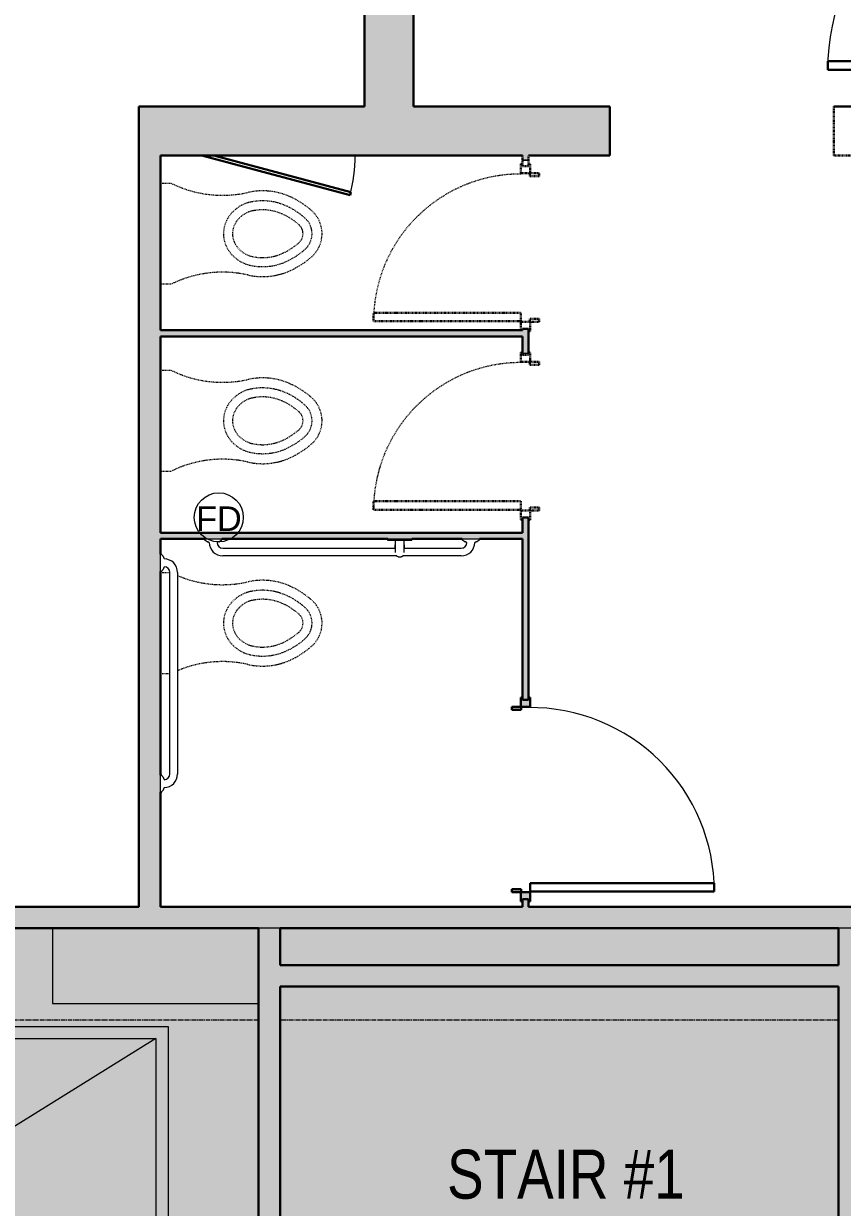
# Model space of a CAD drawing. Header units: inches. Extents: x -3744 to 107, y 238 to 2359.
# Drawn here: x -889 to -755.6, y 1384.4 to 1577.4 of the extents above; entities that cross this region are included whole.
import ezdxf

# ---------------------------------------------------------------- set-up
doc = ezdxf.new("R2010")
doc.units = ezdxf.units.IN
doc.header["$MEASUREMENT"] = 0
doc.linetypes.add('Demolished', pattern=[0.1875, 0.125, -0.0625])
doc.linetypes.add('IMPORT-CENTER2 _2_', pattern=[1.125, 0.75, -0.125, 0.125, -0.125])
for name, color, linetype, lineweight in [('A-Anno-Bldg', 7, 'Continuous', 9), ('A-ANNO-NOTE', 131, 'Continuous', 18), ('A-Bldg-Patt', 7, 'Continuous', 9), ('A-DETL-GENF', 92, 'Continuous', 9), ('A-DETL-THIN', 151, 'Continuous', 9), ('A-DOOR', 31, 'Continuous', 18), ('A-Flor-Evtr', 7, 'Continuous', 9), ('A-Grid', 7, 'IMPORT-CENTER2 _2_', 9), ('A-WALL', 113, 'Continuous', 18), ('A-Wall-Bldg', 7, 'Continuous', 9), ('A-WALL-PATT', 111, 'Continuous', 18), ('core model_dwg', 8, 'Continuous', 9), ('I-FURN', 30, 'Continuous', 18), ('I-WALL', 2, 'Demolished', 9), ('P-SANR-FIXT', 6, 'Continuous', 18)]:
    doc.layers.add(name, color=color, linetype=linetype, lineweight=lineweight)
doc.styles.add('Arial', font='arial.ttf', dxfattribs={"height": 4})
doc.styles.add('Arial_1', font='arial.ttf', dxfattribs={"width": 0.8, "height": 8})

# ---------------------------------------------------------------- blocks, each defined once
blk = doc.blocks.new('Door - Single - Solid Door-7089300-Level 06 DEMOLITION PLAN')
at = {"layer": 'A-DOOR'}
h = blk.add_hatch(color=10, dxfattribs=at)
h.paths.add_polyline_path([(-15.63, 3.96), (-15.63, 3.21), (-15.26, 3.21), (-15.26, -3.04), (-15.63, -3.04), (-15.63, -3.79), (-14.13, -3.79), (-14.13, 0.96), (-13.63, 0.96), (-13.63, 2.46), (-14.13, 2.46), (-14.13, 3.96), (-15.26, 3.96)], flags=0)
h.paths.add_polyline_path([(21.62, 2.13), (21.62, 0.96), (22.12, 0.96), (22.12, -3.79), (23.62, -3.79), (23.62, -3.04), (23.24, -3.04), (23.24, 3.21), (23.62, 3.21), (23.62, 3.96), (22.12, 3.96), (22.12, 2.46), (21.62, 2.46)], flags=0)
at = {"layer": 'A-DOOR', "color": 8, "lineweight": 30}
for p, q in [((-14.01, 39.96), (-12.63, 39.96)), ((-14.01, 3.96), (-14.01, 39.96)), ((-12.63, 39.96), (-12.63, 3.96)), ((-15.63, 3.96), (-15.63, 3.21)), ((-14.13, 3.96), (-15.63, 3.96)), ((-14.13, 2.46), (-14.13, 3.96)), ((-12.63, 3.96), (-14.01, 3.96)), ((23.62, 3.96), (22.12, 3.96)), ((22.12, 3.96), (22.12, 2.46)), ((23.62, 3.21), (23.62, 3.96)), ((-13.63, 2.46), (-14.13, 2.46)), ((-13.63, 0.96), (-13.63, 2.46)), ((22.12, 2.46), (21.62, 2.46)), ((21.62, 2.46), (21.62, 0.96)), ((-14.13, -3.79), (-14.13, 0.96)), ((-14.13, 0.96), (-13.63, 0.96)), ((21.62, 0.96), (22.12, 0.96)), ((22.12, 0.96), (22.12, -3.79)), ((-15.63, -3.04), (-15.63, -3.79)), ((-15.63, -3.79), (-14.13, -3.79)), ((22.12, -3.79), (23.62, -3.79)), ((23.62, -3.79), (23.62, -3.04))]:
    blk.add_line(p, q, dxfattribs=at)
at = {"layer": 'A-DOOR', "lineweight": 9}
blk.add_arc((-14.01, 3.96), 36, 359.5, 90, dxfattribs=at)
blk = doc.blocks.new('Door - Single - Solid Door 4-6995120-Level 06 DEMOLITION PLAN')
at = {"layer": 'A-DOOR'}
h = blk.add_hatch(color=10, dxfattribs=at)
h.paths.add_polyline_path([(-12.63, -0.86), (-11.13, -0.86), (-11.13, 0.64), (-10.63, 0.64), (-10.63, 2.14), (-11.13, 2.14), (-11.13, 0.68), (-12.63, 0.68), (-12.63, 0.41), (-12.26, 0.41), (-12.26, -0.59), (-12.63, -0.59)], flags=0)
h.paths.add_polyline_path([(18.62, 0.64), (19.12, 0.64), (19.12, -0.86), (20.62, -0.86), (20.62, -0.59), (20.24, -0.59), (20.24, 0.41), (20.62, 0.41), (20.62, 0.68), (19.12, 0.68), (19.12, 2.14), (18.62, 2.14)], flags=0)
at = {"layer": 'A-DOOR', "color": 8, "lineweight": 30}
for p, q in [((-11.13, 2.14), (-10.63, 2.14)), ((-11.13, 0.68), (-11.13, 2.14)), ((-10.63, 2.14), (-10.63, 0.64)), ((18.62, 2.14), (19.12, 2.14)), ((18.62, 0.64), (18.62, 2.14)), ((19.12, 2.14), (19.12, 0.68)), ((-12.63, 0.68), (-11.13, 0.68)), ((-12.63, 0.41), (-12.63, 0.68)), ((-11.13, 0.64), (-11.13, -0.86)), ((-10.63, 0.64), (-11.13, 0.64)), ((19.12, 0.64), (18.62, 0.64)), ((19.12, 0.68), (20.62, 0.68)), ((19.12, -0.86), (19.12, 0.64)), ((20.62, 0.68), (20.62, 0.41)), ((-12.63, -0.86), (-12.63, -0.59)), ((-11.13, -0.86), (-12.63, -0.86)), ((-9.63, -0.86), (-11.01, -0.86)), ((-11.01, -0.86), (-11.01, -30.86)), ((-9.63, -30.86), (-9.63, -0.86)), ((20.62, -0.86), (19.12, -0.86)), ((20.62, -0.59), (20.62, -0.86)), ((-11.01, -30.86), (-9.63, -30.86))]:
    blk.add_line(p, q, dxfattribs=at)
at = {"layer": 'A-DOOR', "lineweight": 9}
blk.add_arc((-11.01, -0.86), 30, 270, 0.5, dxfattribs=at)
blk = doc.blocks.new('Door - Single - Solid Door 2-6995626-Level 06 DEMOLITION PLAN')
at = {"layer": 'A-DOOR', "color": 250, "linetype": 'Demolished', "lineweight": 30}
for p, q in [((-8.01, 24.86), (-6.63, 24.86)), ((-8.01, 0.86), (-8.01, 24.86)), ((-6.63, 24.86), (-6.63, 0.86)), ((-9.63, 0.86), (-9.63, 0.59)), ((-8.13, 0.86), (-9.63, 0.86)), ((-8.13, -0.64), (-8.13, 0.86)), ((-6.63, 0.86), (-8.01, 0.86)), ((17.62, 0.86), (16.12, 0.86)), ((16.12, 0.86), (16.12, -0.64)), ((17.24, -0.41), (17.24, 0.59)), ((17.24, 0.59), (17.49, 0.59)), ((17.62, 0.59), (17.62, 0.86)), ((-9.63, -0.41), (-9.63, -0.68)), ((-9.63, -0.68), (-8.13, -0.68)), ((-7.63, -0.64), (-8.13, -0.64)), ((-8.13, -0.68), (-8.13, -2.14)), ((-7.63, -2.14), (-7.63, -0.64)), ((16.12, -0.64), (15.62, -0.64)), ((15.62, -0.64), (15.62, -2.14)), ((16.12, -2.14), (16.12, -0.68)), ((16.12, -0.68), (17.62, -0.68)), ((17.49, -0.41), (17.24, -0.41)), ((17.62, -0.68), (17.62, -0.41)), ((-8.13, -2.14), (-7.63, -2.14)), ((15.62, -2.14), (16.12, -2.14))]:
    blk.add_line(p, q, dxfattribs=at)
at = {"layer": 'A-DOOR', "color": 7, "linetype": 'Demolished', "lineweight": 9}
blk.add_arc((-8.01, 0.86), 24, 359.5, 90, dxfattribs=at)
blk = doc.blocks.new('P-Grab_Bar_18in_Vertical - 18 INCH-3762424-Level 06 DEMOLITION PLAN')
at = {"layer": 'P-SANR-FIXT', "lineweight": 9}
for p, q in [((-2, 0.25), (-2, 0)), ((-2, 0.25), (-2, 0)), ((-1.95, 0.25), (0, 0.25)), ((-1.95, 0.25), (-1.95, 0.25)), ((-0.75, 1), (-0.75, 0.25)), ((-0.75, 1), (-0.75, 0.25)), ((0, 0.25), (1.95, 0.25)), ((0.75, 0.25), (0.75, 1)), ((0.75, 0.25), (0.75, 1)), ((1.95, 0.25), (1.95, 0.25)), ((2, 0), (2, 0.25)), ((2, 0), (2, 0.25)), ((0, 0), (-1.95, 0)), ((1.95, 0), (0, 0))]:
    blk.add_line(p, q, dxfattribs=at)
at = {"layer": 'P-SANR-FIXT', "lineweight": 9, "flags": 128}
for points in [[(-0.75, 2.25), (-0.75, 2.25), (-0.75, 2.25), (-0.75, 2.24), (-0.75, 2.23), (-0.75, 2.23), (-0.75, 2.21), (-0.75, 2.2), (-0.75, 2.19), (-0.75, 2.17), (-0.75, 2.15), (-0.75, 2.13), (-0.75, 2.11), (-0.75, 2.08), (-0.75, 2.06), (-0.75, 2.03), (-0.75, 2), (-0.75, 1.97), (-0.75, 1.94), (-0.75, 1.91), (-0.75, 1.87), (-0.75, 1.83), (-0.75, 1.8), (-0.75, 1.76), (-0.75, 1.72), (-0.75, 1.68), (-0.75, 1.63), (-0.75, 1.59), (-0.75, 1.54), (-0.75, 1.5), (-0.75, 1.45), (-0.75, 1.41), (-0.75, 1.36), (-0.75, 1.31), (-0.75, 1.26), (-0.75, 1.21), (-0.75, 1.16), (-0.75, 1.11), (-0.75, 1.06), (-0.75, 1.01), (-0.75, 1)], [(-0.52, 2.79), (-0.5, 2.81), (-0.48, 2.83), (-0.45, 2.85), (-0.43, 2.86), (-0.41, 2.88), (-0.38, 2.9), (-0.35, 2.91), (-0.33, 2.93), (-0.3, 2.94), (-0.27, 2.95), (-0.24, 2.96), (-0.22, 2.97), (-0.19, 2.98), (-0.16, 2.98), (-0.13, 2.99), (-0.1, 2.99), (-0.07, 3), (-0.04, 3), (-0.01, 3)], [(0, 3), (0.03, 3), (0.06, 3), (0.09, 2.99), (0.12, 2.99), (0.15, 2.99), (0.18, 2.98), (0.21, 2.97), (0.24, 2.96), (0.26, 2.95), (0.29, 2.94)], [(0.37, 2.9), (0.4, 2.89), (0.42, 2.87), (0.45, 2.85), (0.47, 2.83), (0.49, 2.81), (0.52, 2.79)], [(0.75, 1), (0.75, 1.05), (0.75, 1.1), (0.75, 1.15), (0.75, 1.2), (0.75, 1.25), (0.75, 1.3), (0.75, 1.35), (0.75, 1.39), (0.75, 1.44), (0.75, 1.49), (0.75, 1.53), (0.75, 1.58), (0.75, 1.62), (0.75, 1.66), (0.75, 1.71), (0.75, 1.75), (0.75, 1.79), (0.75, 1.82), (0.75, 1.86), (0.75, 1.9), (0.75, 1.93), (0.75, 1.96), (0.75, 1.99), (0.75, 2.02), (0.75, 2.05), (0.75, 2.08), (0.75, 2.1), (0.75, 2.13), (0.75, 2.15), (0.75, 2.17), (0.75, 2.18), (0.75, 2.2), (0.75, 2.21), (0.75, 2.22), (0.75, 2.23), (0.75, 2.24), (0.75, 2.24), (0.75, 2.25), (0.75, 2.25), (0.75, 2.25)], [(-0.75, 1), (-0.75, 1.05), (-0.75, 1.1), (-0.75, 1.15), (-0.75, 1.2), (-0.75, 1.25), (-0.75, 1.3), (-0.75, 1.35), (-0.75, 1.39), (-0.75, 1.44), (-0.75, 1.49), (-0.75, 1.52)], [(0.75, 1.5), (0.75, 1.45), (0.75, 1.41), (0.75, 1.36), (0.75, 1.31), (0.75, 1.26), (0.75, 1.21), (0.75, 1.16), (0.75, 1.11), (0.75, 1.06), (0.75, 1.01), (0.75, 1)]]:
    blk.add_lwpolyline(points, dxfattribs=at)
blk = doc.blocks.new('P-Grab_Bar-42in - 42 INCH-3757786-Level 06 DEMOLITION PLAN')
at = {"layer": 'I-FURN', "lineweight": 9}
for p, q in [((-859.53, 1493.4), (-856.73, 1493.4)), ((-859.53, 1493.26), (-859.53, 1493.4)), ((-858.76, 1492.79), (-858.83, 1492.79)), ((-857.42, 1492.79), (-857.49, 1492.79)), ((-856.73, 1493.4), (-856.73, 1493.26)), ((-817.53, 1493.26), (-817.53, 1493.4)), ((-817.53, 1493.4), (-814.73, 1493.4)), ((-816.76, 1492.79), (-816.83, 1492.79)), ((-815.42, 1492.79), (-815.49, 1492.79)), ((-814.73, 1493.4), (-814.73, 1493.26)), ((-828.21, 1490.61), (-856.56, 1490.61)), ((-856.55, 1491.88), (-828.46, 1491.88)), ((-817.7, 1490.61), (-827.22, 1490.61)), ((-826.97, 1491.88), (-817.7, 1491.88))]:
    blk.add_line(p, q, dxfattribs=at)
for centre, radius, start, end in [((-859.43, 1493.26), 0.0934, 180, 272.0008), ((-859.44, 1493.07), 0.0984, 12.9565, 87.0456), ((-859.26, 1493.14), 0.0975, 209.154, 270.8489), ((-859.27, 1492.94), 0.0998, 16.0161, 79.9895), ((-859.09, 1493.02), 0.0983, 212.1818, 277.8257), ((-859.08, 1492.66), 0.259, 32.2704, 89.7352), ((-858.83, 1492.82), 0.0327, 212.2704, 273.2464), ((-856.55, 1492.82), 2.21, 180.8636, 269.8856), ((-856.55, 1492.83), 0.946, 182.3393, 269.6607), ((-857.42, 1492.82), 0.0327, 266.7675, 327.7339), ((-857.18, 1492.66), 0.259, 90.2661, 147.7339), ((-857.16, 1493.02), 0.0983, 262.1794, 327.8206), ((-856.98, 1492.94), 0.0998, 100.0117, 163.9883), ((-857, 1493.14), 0.0975, 269.1532, 330.8468), ((-856.82, 1493.07), 0.0984, 92.955, 167.045), ((-856.82, 1493.26), 0.0934, 268, 0), ((-817.71, 1492.83), 0.946, 270.5765, 357.6589), ((-817.7, 1492.82), 2.21, 270, 359.1445), ((-817.43, 1493.26), 0.0934, 180, 271.9989), ((-817.44, 1493.07), 0.0984, 12.9529, 87.0442), ((-817.26, 1493.14), 0.0975, 209.1521, 270.844), ((-817.27, 1492.94), 0.0998, 16.0057, 79.9867), ((-817.09, 1493.02), 0.0983, 212.176, 277.8138), ((-817.08, 1492.66), 0.259, 32.2602, 89.7322), ((-816.83, 1492.82), 0.0327, 212.2602, 273.2136), ((-815.42, 1492.82), 0.0327, 266.7864, 327.7398), ((-815.18, 1492.66), 0.259, 90.2678, 147.7398), ((-815.16, 1493.02), 0.0983, 262.1862, 327.824), ((-814.98, 1492.94), 0.0998, 100.0133, 163.9943), ((-815, 1493.14), 0.0975, 269.156, 330.8479), ((-814.82, 1493.07), 0.0984, 92.9558, 167.0471), ((-814.82, 1493.26), 0.0934, 268.0011, 0)]:
    blk.add_arc(centre, radius, start, end, dxfattribs=at)
blk = doc.blocks.new('P-Grab_Bar-36in - 36 INCH-3759717-Level 06 DEMOLITION PLAN')
at = {"layer": 'I-FURN', "lineweight": 9}
for p, q in [((-866.72, 1488.08), (-866.72, 1490.88)), ((-866.72, 1490.88), (-866.58, 1490.88)), ((-866.11, 1490.19), (-866.11, 1490.12)), ((-866.58, 1488.08), (-866.72, 1488.08)), ((-866.11, 1488.85), (-866.11, 1488.78)), ((-865.2, 1455.06), (-865.2, 1487.91)), ((-863.93, 1487.91), (-863.93, 1455.05)), ((-866.72, 1452.08), (-866.72, 1454.88)), ((-866.72, 1454.88), (-866.58, 1454.88)), ((-866.11, 1454.19), (-866.11, 1454.12)), ((-866.58, 1452.08), (-866.72, 1452.08)), ((-866.11, 1452.85), (-866.11, 1452.78))]:
    blk.add_line(p, q, dxfattribs=at)
for centre, radius, start, end in [((-866.58, 1490.79), 0.0934, 358.0011, 90), ((-866.38, 1490.79), 0.0984, 182.9558, 257.0471), ((-866.45, 1490.61), 0.0975, 359.156, 60.8479), ((-866.26, 1490.63), 0.0998, 190.0133, 253.9943), ((-866.34, 1490.45), 0.0983, 352.1862, 57.824), ((-865.98, 1490.44), 0.259, 180.2678, 237.7398), ((-866.14, 1490.19), 0.0327, 356.7864, 57.7398), ((-866.14, 1487.91), 2.21, 0, 89.1445), ((-866.58, 1488.18), 0.0934, 270, 1.9989), ((-866.38, 1488.18), 0.0984, 102.9529, 177.0442), ((-866.45, 1488.36), 0.0975, 299.1521, 0.844), ((-866.26, 1488.34), 0.0998, 106.0057, 169.9867), ((-866.34, 1488.52), 0.0983, 302.176, 7.8138), ((-865.98, 1488.53), 0.259, 122.2602, 179.7322), ((-866.14, 1488.78), 0.0327, 302.2602, 3.2136), ((-866.14, 1487.9), 0.946, 0.5765, 87.6589), ((-866.58, 1454.79), 0.0934, 358, 90), ((-866.38, 1454.79), 0.0984, 182.955, 257.045), ((-866.45, 1454.61), 0.0975, 359.1532, 60.8468), ((-866.26, 1454.63), 0.0998, 190.0117, 253.9883), ((-866.34, 1454.45), 0.0983, 352.1794, 57.8206), ((-865.98, 1454.44), 0.259, 180.2661, 237.7339), ((-866.14, 1454.19), 0.0327, 356.7675, 57.7339), ((-866.14, 1455.07), 0.946, 272.3393, 359.6607), ((-866.14, 1455.06), 2.21, 270.8636, 359.8856), ((-866.58, 1452.18), 0.0934, 270, 2.0008), ((-866.38, 1452.18), 0.0984, 102.9565, 177.0456), ((-866.45, 1452.36), 0.0975, 299.154, 0.8489), ((-866.26, 1452.34), 0.0998, 106.0161, 169.9895), ((-866.34, 1452.52), 0.0983, 302.1818, 7.8257), ((-865.98, 1452.53), 0.259, 122.2704, 179.7352), ((-866.14, 1452.78), 0.0327, 302.2704, 3.2464)]:
    blk.add_arc(centre, radius, start, end, dxfattribs=at)
blk = doc.blocks.new('Door - Single - Solid Door 2-V14-Level 06 DEMOLITION PLAN')
at = {"layer": 'A-DOOR', "color": 250, "linetype": 'Demolished', "lineweight": 30}
for p, q in [((-8.01, 24.86), (-6.63, 24.86)), ((-8.01, 0.86), (-8.01, 24.86)), ((-6.63, 24.86), (-6.63, 0.86)), ((-8.13, 0.86), (-9.51, 0.86)), ((-8.13, -0.64), (-8.13, 0.86)), ((-6.63, 0.86), (-8.01, 0.86)), ((17.62, 0.86), (16.12, 0.86)), ((16.12, 0.86), (16.12, -0.64)), ((17.62, 0.59), (17.62, 0.86)), ((-9.63, -0.41), (-9.63, -0.68)), ((-9.63, -0.68), (-8.13, -0.68)), ((-7.63, -0.64), (-8.13, -0.64)), ((-8.13, -0.68), (-8.13, -2.14)), ((-7.63, -2.14), (-7.63, -0.64)), ((16.12, -0.64), (15.62, -0.64)), ((15.62, -0.64), (15.62, -2.14)), ((16.12, -2.14), (16.12, -0.68)), ((16.12, -0.68), (17.62, -0.68)), ((17.62, -0.68), (17.62, -0.41)), ((-8.13, -2.14), (-7.63, -2.14)), ((15.62, -2.14), (16.12, -2.14))]:
    blk.add_line(p, q, dxfattribs=at)
at = {"layer": 'A-DOOR', "color": 7, "linetype": 'Demolished', "lineweight": 9}
blk.add_arc((-8.01, 0.86), 24, 359.5, 90, dxfattribs=at)
blk = doc.blocks.new('P-Toilet-Wall-3D - Wall Mount-V16-Level 06 DEMOLITION PLAN')
at = {"layer": 'P-SANR-FIXT', "color": 7, "linetype": 'Demolished', "lineweight": 9}
for p, q in [((-866.65, 1480.9), (-866.65, 1487.9)), ((-866.65, 1487.9), (-865.2, 1487.9)), ((-866.72, 1480.9), (-866.65, 1480.9)), ((-866.65, 1478.4), (-866.72, 1478.4)), ((-866.65, 1471.4), (-866.65, 1478.4)), ((-865.2, 1471.4), (-866.65, 1471.4))]:
    blk.add_line(p, q, dxfattribs=at)
for centre, radius, start, end in [((-856.61, 1504.75), 18.83, 247.0894, 282.704), ((-850.07, 1475.71), 10.93, 65.296, 102.704), ((-850.86, 1479.22), 5.71, 102.704, 149.296), ((-850.07, 1475.71), 9.3, 65.296, 102.704), ((-851.39, 1472.84), 14.09, 48.704, 65.296), ((-850.86, 1479.22), 4.24, 102.704, 149.296), ((-850.07, 1475.71), 7.83, 65.296, 102.704), ((-851.39, 1472.84), 11, 48.704, 65.296), ((-851.39, 1472.84), 12.47, 48.704, 65.296), ((-845.41, 1479.65), 5.03, 311.296, 48.704), ((-851.58, 1479.65), 4.87, 149.296, 210.704), ((-851.58, 1479.65), 3.4, 149.296, 210.704), ((-845.41, 1479.65), 1.93, 311.296, 48.704), ((-845.41, 1479.65), 3.4, 311.296, 48.704), ((-850.86, 1480.08), 5.71, 210.704, 257.296), ((-850.86, 1480.08), 4.24, 210.704, 257.296), ((-850.07, 1483.58), 7.83, 257.296, 294.704), ((-851.39, 1486.46), 11, 294.704, 311.296), ((-851.39, 1486.46), 12.47, 294.704, 311.296), ((-850.07, 1483.58), 9.3, 257.296, 294.704), ((-851.39, 1486.46), 14.09, 294.704, 311.296), ((-856.61, 1454.55), 18.83, 77.296, 112.9106), ((-850.07, 1483.58), 10.93, 257.296, 294.704)]:
    blk.add_arc(centre, radius, start, end, dxfattribs=at)
blk = doc.blocks.new('P-Toilet-Wall-3D - Wall Mount-V17-Level 06 DEMOLITION PLAN')
at = {"layer": 'P-SANR-FIXT', "color": 7, "linetype": 'Demolished', "lineweight": 9}
for p, q in [((-866.65, 1513.9), (-866.65, 1520.9)), ((-866.65, 1520.9), (-865.03, 1520.9)), ((-866.72, 1513.9), (-866.65, 1513.9)), ((-866.65, 1511.4), (-866.72, 1511.4)), ((-866.65, 1504.4), (-866.65, 1511.4)), ((-865.03, 1504.4), (-866.65, 1504.4))]:
    blk.add_line(p, q, dxfattribs=at)
for centre, radius, start, end in [((-856.61, 1537.75), 18.83, 243.4615, 282.704), ((-850.07, 1508.71), 10.93, 65.296, 102.704), ((-850.86, 1512.22), 5.71, 102.704, 149.296), ((-850.07, 1508.71), 9.3, 65.296, 102.704), ((-851.39, 1505.84), 12.47, 48.704, 65.296), ((-851.39, 1505.84), 14.09, 48.704, 65.296), ((-851.58, 1512.65), 4.87, 149.296, 210.704), ((-850.86, 1512.22), 4.24, 102.704, 149.296), ((-850.07, 1508.71), 7.83, 65.296, 102.704), ((-851.39, 1505.84), 11, 48.704, 65.296), ((-845.41, 1512.65), 3.4, 311.296, 48.704), ((-845.41, 1512.65), 5.03, 311.296, 48.704), ((-851.58, 1512.65), 3.4, 149.296, 210.704), ((-845.41, 1512.65), 1.93, 311.296, 48.704), ((-851.39, 1519.46), 11, 294.704, 311.296), ((-850.86, 1513.08), 5.71, 210.704, 257.296), ((-850.86, 1513.08), 4.24, 210.704, 257.296), ((-850.07, 1516.58), 7.83, 257.296, 294.704), ((-851.39, 1519.46), 12.47, 294.704, 311.296), ((-850.07, 1516.58), 9.3, 257.296, 294.704), ((-851.39, 1519.46), 14.09, 294.704, 311.296), ((-856.61, 1487.55), 18.83, 77.296, 116.5385), ((-850.07, 1516.58), 10.93, 257.296, 294.704)]:
    blk.add_arc(centre, radius, start, end, dxfattribs=at)
blk = doc.blocks.new('Door-Single-Panel - ACCESS PANEL-V19-Level 06 DEMOLITION PLAN')
at = {"layer": 'A-DOOR', "color": 8, "lineweight": 30}
for p, q in [((-11.65, 10.47), (-11.78, 9.99)), ((-11.78, 9.99), (10.57, 4)), ((12.5, 4), (-11.65, 10.47))]:
    blk.add_line(p, q, dxfattribs=at)
at = {"layer": 'A-DOOR', "lineweight": 9}
blk.add_arc((12.5, 4), 25, 165, 180, dxfattribs=at)
blk = doc.blocks.new('core model_dwg_1300 Eye - 5th Floor-6996771-Level 06 DEMOLITION PLAN')
at = {"layer": 'A-Bldg-Patt'}
blk.add_hatch(color=256, dxfattribs=at).paths.add_polyline_path([(-884.31, 1417.65), (-850.72, 1417.65), (-850.72, 1429.9), (-884.31, 1429.9), (-884.31, 1417.97)], flags=0)
at = {"layer": 'A-Flor-Evtr', "flags": 128}
blk.add_lwpolyline([(-865.45, 1413.9), (-865.45, 1341.9), (-978.87, 1341.9), (-978.87, 1413.9)], close=True, dxfattribs=at)
blk.add_lwpolyline([(-867.45, 1411.9), (-867.45, 1343.9), (-976.87, 1343.9), (-976.87, 1411.9), (-867.45, 1411.9), (-976.87, 1343.9)], dxfattribs=at)
at = {"layer": 'A-Grid'}
for p, q in [((-850.72, 1414.9), (-984.22, 1414.9)), ((-756.22, 1414.9), (-847.22, 1414.9))]:
    blk.add_line(p, q, dxfattribs=at)
at = {"layer": 'A-Wall-Bldg', "flags": 128}
blk.add_lwpolyline([(-884.31, 1429.9), (-884.31, 1417.65), (-850.72, 1417.65)], dxfattribs=at)
at = {"layer": 'A-Anno-Bldg', "insert": (-800.63, 1393.81), "char_height": 8, "width": 45.8352, "attachment_point": 2, "line_spacing_factor": 0.941778, "style": 'Arial_1'}
blk.add_mtext('STAIR #1', dxfattribs=at)
blk = doc.blocks.new('core model_dwg-6996768-Level 06 DEMOLITION PLAN')
blk.add_blockref('core model_dwg_1300 Eye - 5th Floor-6996771-Level 06 DEMOLITION PLAN', (0, 0))

msp = doc.modelspace()

# ---------------------------------------------------------------- hatches: boundary and pattern name
at = {"layer": 'A-DETL-GENF'}
h = msp.add_hatch(color=9, dxfattribs=at)
h.paths.add_polyline_path([(17.53, 364.9), (17.53, 682.08), (1.53, 682.08), (1.53, 699.9), (-11.09, 699.9), (-11.09, 723.9), (1.53, 723.9), (1.53, 741.71), (17.53, 741.71), (17.53, 1043.71), (-295.09, 1043.71), (-295.09, 1026.58), (-295.24, 1026.23), (-295.59, 1026.08), (-336.59, 1026.08), (-336.59, 1010.58), (-367.41, 1010.58), (-367.41, 1041.58), (-352.09, 1041.58), (-352.09, 1083.08), (-334.47, 1083.08), (-334.47, 1325.08), (-350.47, 1325.08), (-350.47, 1342.9), (-363.09, 1342.9), (-363.09, 1366.9), (-350.47, 1366.9), (-350.47, 1384.71), (-334.47, 1384.71), (-334.47, 1685.08), (-350.47, 1685.08), (-350.47, 1702.9), (-363.09, 1702.9), (-363.09, 1726.9), (-350.47, 1726.9), (-350.47, 1744.71), (-334.47, 1744.71), (-334.47, 2045.08), (-350.47, 2045.08), (-350.47, 2067.08), (-364.09, 2067.08), (-364.09, 2080.71), (-387.53, 2080.71), (-387.53, 2096.71), (-687.9, 2096.71), (-687.9, 2080.71), (-705.72, 2080.71), (-705.72, 2068.08), (-729.72, 2068.08), (-729.72, 2080.71), (-747.53, 2080.71), (-747.53, 2096.71), (-1047.9, 2096.71), (-1047.9, 2080.71), (-1065.72, 2080.71), (-1065.72, 2068.08), (-1089.72, 2068.08), (-1089.72, 2080.71), (-1107.53, 2080.71), (-1107.53, 2096.71), (-1414.47, 2096.71), (-1414.47, 2080.71), (-1437.9, 2080.71), (-1437.9, 2061.08), (-1467.53, 2061.08), (-1467.53, 1854.9), (-2127.9, 1854.9), (-2127.9, 2061.08), (-2157.53, 2061.08), (-2157.53, 2080.71), (-2180.97, 2080.71), (-2180.97, 2096.71), (-2487.9, 2096.71), (-2487.9, 2080.71), (-2505.72, 2080.71), (-2505.72, 2068.08), (-2529.72, 2068.08), (-2529.72, 2080.71), (-2547.53, 2080.71), (-2547.53, 2096.71), (-2860.09, 2096.71), (-2860.09, 2260.21), (-3613.29, 2260.21), (-3613.29, 1886.27), (-3565.29, 1886.27), (-3565.29, 1702.15), (-3538.29, 1702.15), (-3538.29, 1641.65), (-3565.29, 1641.65), (-3565.29, 1462.15), (-3538.29, 1462.15), (-3538.29, 1401.65), (-3565.29, 1401.65), (-3565.29, 1222.15), (-3538.29, 1222.15), (-3538.29, 1161.65), (-3565.29, 1161.65), (-3565.29, 982.15), (-3538.29, 982.15), (-3538.29, 921.65), (-3565.29, 921.65), (-3565.29, 737.52), (-3613.29, 737.52), (-3613.29, 364.9), (-3212.09, 364.9), (-3212.09, 412.9), (-3027.97, 412.9), (-3027.97, 439.9), (-2967.47, 439.9), (-2967.47, 412.9), (-2787.97, 412.9), (-2787.97, 439.9), (-2727.47, 439.9), (-2727.47, 412.9), (-2547.97, 412.9), (-2547.97, 439.9), (-2487.47, 439.9), (-2487.47, 412.9), (-2307.97, 412.9), (-2307.97, 439.9), (-2247.47, 439.9), (-2247.47, 412.9), (-2067.97, 412.9), (-2067.97, 439.9), (-2007.47, 439.9), (-2007.47, 412.9), (-1827.97, 412.9), (-1827.97, 439.9), (-1767.47, 439.9), (-1767.47, 412.9), (-1587.97, 412.9), (-1587.97, 439.9), (-1527.47, 439.9), (-1527.47, 412.9), (-1347.97, 412.9), (-1347.97, 439.9), (-1287.47, 439.9), (-1287.47, 412.9), (-1107.97, 412.9), (-1107.97, 439.9), (-1047.47, 439.9), (-1047.47, 412.9), (-867.97, 412.9), (-867.97, 439.9), (-807.47, 439.9), (-807.47, 412.9), (-627.97, 412.9), (-627.97, 439.9), (-567.47, 439.9), (-567.47, 412.9), (-383.34, 412.9), (-383.34, 364.9), (13.03, 364.9)], flags=0)
h.paths.add_polyline_path([(-3608.77, 369.4), (-3608.77, 393.4), (-3584.77, 393.4), (-3584.77, 369.4)], flags=0)
h.paths.add_polyline_path([(-10.97, 376.27), (-10.97, 400.27), (13.03, 400.27), (13.03, 376.27)], flags=0)
h.paths.add_polyline_path([(-369.72, 378.52), (-369.72, 429.9), (-345.72, 429.9), (-345.72, 378.52)], flags=0)
h.paths.add_polyline_path([(-3225.72, 378.52), (-3249.72, 378.52), (-3249.72, 429.9), (-3225.72, 429.9), (-3225.72, 386.17)], flags=0)
h.paths.add_polyline_path([(-3548.29, 699.9), (-3599.66, 699.9), (-3599.66, 723.9), (-3548.29, 723.9), (-3548.29, 721.9)], flags=0)
h.paths.add_polyline_path([(-369.72, 778.9), (-369.72, 802.9), (-345.72, 802.9), (-345.72, 778.9), (-354.98, 778.9)], flags=0)
h.paths.add_polyline_path([(-741.72, 778.9), (-741.72, 802.9), (-717.72, 802.9), (-717.72, 778.9)], flags=0)
h.paths.add_polyline_path([(-1069.72, 778.9), (-1077.72, 778.9), (-1077.72, 802.9), (-1053.72, 802.9), (-1053.72, 778.9)], flags=0)
h.paths.add_polyline_path([(-1297.72, 778.9), (-1321.72, 778.9), (-1321.72, 802.9), (-1297.72, 802.9)], flags=0)
h.paths.add_polyline_path([(-1545.72, 778.9), (-1569.72, 778.9), (-1569.72, 802.9), (-1545.72, 802.9)], flags=0)
h.paths.add_polyline_path([(-1795.6, 778.9), (-1809.72, 778.9), (-1809.72, 802.9), (-1785.72, 802.9), (-1785.72, 778.9)], flags=0)
h.paths.add_polyline_path([(-2025.72, 778.9), (-2049.72, 778.9), (-2049.72, 802.9), (-2025.72, 802.9)], flags=0)
h.paths.add_polyline_path([(-2273.72, 778.9), (-2297.72, 778.9), (-2297.72, 802.9), (-2273.72, 802.9)], flags=0)
h.paths.add_polyline_path([(-2517.72, 778.9), (-2541.72, 778.9), (-2541.72, 802.9), (-2517.72, 802.9)], flags=0)
h.paths.add_polyline_path([(-2874.22, 778.9), (-2877.72, 778.9), (-2877.72, 802.9), (-2853.72, 802.9), (-2853.72, 778.9)], flags=0)
h.paths.add_polyline_path([(-3187.97, 778.9), (-3211.97, 778.9), (-3211.97, 802.9), (-3187.97, 802.9)], flags=0)
h.paths.add_polyline_path([(-2874.22, 941.4), (-2877.72, 941.4), (-2877.72, 1015.27), (-2878.47, 1015.27), (-2878.47, 1016.77), (-2876.97, 1016.77), (-2876.97, 1017.27), (-2875.47, 1017.27), (-2875.47, 1016.77), (-2873.47, 1016.77), (-2873.47, 1015.27), (-2874.22, 1015.27), (-2874.22, 1012.9), (-2850.22, 1012.9), (-2850.22, 988.9), (-2874.22, 988.9), (-2874.22, 944.9), (-2748.22, 944.9), (-2748.22, 1072.9), (-2874.22, 1072.9), (-2874.22, 1054.52), (-2873.47, 1054.52), (-2873.47, 1053.02), (-2875.47, 1053.02), (-2875.47, 1052.52), (-2876.97, 1052.52), (-2876.97, 1053.02), (-2878.47, 1053.02), (-2878.47, 1054.52), (-2877.72, 1054.52), (-2877.72, 1080.9), (-2517.72, 1080.9), (-2517.72, 941.4), (-2853.72, 941.4)], flags=0)
h.paths.add_polyline_path([(-2693.6, 944.9), (-2529.72, 944.9), (-2529.72, 967.9), (-2532.47, 967.9), (-2532.47, 972.4), (-2735.97, 972.4), (-2735.97, 945.15), (-2736.22, 945.15), (-2736.22, 944.9), (-2732.38, 944.9)], flags=0)
h.paths.add_polyline_path([(-847.22, 945.15), (-859.47, 945.15), (-859.47, 981.15), (-847.22, 981.15)], flags=0)
h.paths.add_polyline_path([(-1069.72, 967.9), (-1075.22, 967.9), (-1075.22, 1003.9), (-1062.97, 1003.9), (-1062.97, 967.9)], flags=0)
h.paths.add_polyline_path([(-2532.47, 975.9), (-2532.47, 1003.9), (-2529.72, 1003.9), (-2529.72, 1042.4), (-2532.47, 1042.4), (-2532.47, 1072.9), (-2735.97, 1072.9), (-2735.97, 1036.9), (-2736.22, 1036.9), (-2736.22, 981.15), (-2735.97, 981.15), (-2735.97, 975.9), (-2675.22, 975.9)], flags=0)
h.paths.add_polyline_path([(-741.72, 988.9), (-745.22, 988.9), (-745.22, 1012.9), (-721.22, 1012.9), (-721.22, 988.9)], flags=0)
h.paths.add_polyline_path([(-1297.72, 1012.9), (-1321.72, 1012.9), (-1321.72, 1036.9), (-1297.72, 1036.9)], flags=0)
h.paths.add_polyline_path([(13.03, 1013.9), (-10.97, 1013.9), (-10.97, 1037.9), (13.03, 1037.9), (13.03, 1036.63)], flags=0)
h.paths.add_polyline_path([(-1569.72, 1018.9), (-1569.72, 1042.9), (-1545.72, 1042.9), (-1545.72, 1018.9)], flags=0)
h.paths.add_polyline_path([(-3211.97, 1018.9), (-3211.97, 1042.9), (-3187.97, 1042.9), (-3187.97, 1018.9)], flags=0)
h.paths.add_polyline_path([(-1809.72, 1018.9), (-1809.72, 1042.9), (-1785.72, 1042.9), (-1785.72, 1018.9), (-1795.6, 1018.9)], flags=0)
h.paths.add_polyline_path([(-2049.72, 1018.9), (-2049.72, 1042.9), (-2025.72, 1042.9), (-2025.72, 1018.9)], flags=0)
h.paths.add_polyline_path([(-2265.72, 1018.9), (-2289.72, 1018.9), (-2289.72, 1042.9), (-2265.72, 1042.9)], flags=0)
h.paths.add_polyline_path([(-847.22, 1036.9), (-859.47, 1036.9), (-859.47, 1072.9), (-847.22, 1072.9)], flags=0)
h.paths.add_polyline_path([(-1069.72, 1042.4), (-1075.22, 1042.4), (-1075.22, 1078.4), (-1062.97, 1078.4), (-1062.97, 1042.4)], flags=0)
h.paths.add_polyline_path([(-1077.72, 1220.9), (-1077.72, 1354.94), (-1078.47, 1354.94), (-1078.47, 1356.44), (-1076.97, 1356.44), (-1076.97, 1356.94), (-1075.47, 1356.94), (-1075.47, 1356.44), (-1068.97, 1356.44), (-1068.97, 1354.94), (-1069.72, 1354.94), (-1069.72, 1325.9), (-987.72, 1325.9), (-987.72, 1403.82), (-994.28, 1403.82), (-994.28, 1403.07), (-995.78, 1403.07), (-995.78, 1404.57), (-996.28, 1404.57), (-996.28, 1406.57), (-995.78, 1406.57), (-995.78, 1408.07), (-994.28, 1408.07), (-994.28, 1407.32), (-987.72, 1407.32), (-987.72, 1429.9), (-1051.22, 1429.9), (-1051.22, 1407.32), (-1045.65, 1407.32), (-1045.65, 1408.07), (-1044.15, 1408.07), (-1044.15, 1406.57), (-1043.65, 1406.57), (-1043.65, 1404.57), (-1044.15, 1404.57), (-1044.15, 1403.07), (-1045.65, 1403.07), (-1045.65, 1403.82), (-1069.72, 1403.82), (-1069.72, 1394.19), (-1068.97, 1394.19), (-1068.97, 1392.69), (-1075.47, 1392.69), (-1075.47, 1392.19), (-1076.97, 1392.19), (-1076.97, 1392.69), (-1078.47, 1392.69), (-1078.47, 1394.19), (-1077.72, 1394.19), (-1077.72, 1478.27), (-1078.47, 1478.27), (-1078.47, 1479.77), (-1071.97, 1479.77), (-1071.97, 1480.27), (-1070.47, 1480.27), (-1070.47, 1479.77), (-1068.97, 1479.77), (-1068.97, 1478.27), (-1069.72, 1478.27), (-1069.72, 1433.4), (-901.83, 1433.4), (-901.83, 1524.13), (-905.97, 1524.13), (-905.97, 1560.13), (-901.83, 1560.13), (-901.83, 1577.4), (-1069.72, 1577.4), (-1069.72, 1560.13), (-1062.97, 1560.13), (-1062.97, 1524.13), (-1069.72, 1524.13), (-1069.72, 1517.52), (-1068.97, 1517.52), (-1068.97, 1516.02), (-1070.47, 1516.02), (-1070.47, 1515.52), (-1071.97, 1515.52), (-1071.97, 1516.02), (-1078.47, 1516.02), (-1078.47, 1517.52), (-1077.72, 1517.52), (-1077.72, 1577.4), (-1078.08, 1577.4), (-1078.08, 1708.15), (-1077.72, 1708.15), (-1077.72, 1774.15), (-717.72, 1774.15), (-717.72, 1762.15), (-1069.72, 1762.15), (-1069.72, 1744.15), (-1062.97, 1744.15), (-1062.97, 1708.15), (-732.47, 1708.15), (-732.47, 1744.15), (-720.22, 1744.15), (-720.22, 1708.15), (-714.97, 1708.15), (-714.97, 1691.77), (-714.22, 1691.77), (-714.22, 1690.27), (-717.72, 1690.27), (-717.72, 1654.02), (-714.22, 1654.02), (-714.22, 1652.52), (-714.97, 1652.52), (-714.97, 1607.52), (-714.22, 1607.52), (-714.22, 1606.02), (-717.72, 1606.02), (-717.72, 1569.77), (-714.22, 1569.77), (-714.22, 1568.27), (-714.97, 1568.27), (-714.97, 1536.9), (-717.72, 1536.9), (-717.72, 1429.9), (-733.72, 1429.9), (-733.72, 1387.9), (-717.72, 1387.9), (-717.72, 1379.77), (-716.97, 1379.77), (-716.97, 1378.27), (-718.47, 1378.27), (-718.47, 1377.77), (-719.97, 1377.77), (-719.97, 1378.27), (-721.97, 1378.27), (-721.97, 1379.77), (-721.22, 1379.77), (-721.22, 1384.4), (-752.72, 1384.4), (-752.72, 1348.4), (-721.22, 1348.4), (-721.22, 1352.52), (-721.97, 1352.52), (-721.97, 1354.02), (-719.97, 1354.02), (-719.97, 1354.52), (-718.47, 1354.52), (-718.47, 1354.02), (-716.97, 1354.02), (-716.97, 1352.52), (-717.72, 1352.52), (-717.72, 1272.52), (-716.97, 1272.52), (-716.97, 1271.02), (-718.97, 1271.02), (-718.97, 1270.52), (-720.47, 1270.52), (-720.47, 1271.02), (-721.97, 1271.02), (-721.97, 1272.52), (-721.22, 1272.52), (-721.22, 1275.15), (-756.22, 1275.15), (-756.22, 1420.4), (-847.22, 1420.4), (-847.22, 1228.9), (-721.22, 1228.9), (-721.22, 1233.27), (-721.97, 1233.27), (-721.97, 1234.77), (-720.47, 1234.77), (-720.47, 1235.27), (-718.97, 1235.27), (-718.97, 1234.77), (-716.97, 1234.77), (-716.97, 1233.27), (-717.72, 1233.27), (-717.72, 1220.9), (-1075.22, 1220.9)], flags=0)
h.paths.add_polyline_path([(-2529.72, 1220.9), (-2877.72, 1220.9), (-2877.72, 1231.27), (-2878.47, 1231.27), (-2878.47, 1232.77), (-2876.47, 1232.77), (-2876.47, 1233.27), (-2874.97, 1233.27), (-2874.97, 1232.77), (-2873.47, 1232.77), (-2873.47, 1231.27), (-2874.22, 1231.27), (-2874.22, 1228.9), (-2748.22, 1228.9), (-2748.22, 1419.9), (-2839.22, 1419.9), (-2839.22, 1275.15), (-2874.22, 1275.15), (-2874.22, 1270.52), (-2873.47, 1270.52), (-2873.47, 1269.02), (-2874.97, 1269.02), (-2874.97, 1268.52), (-2876.47, 1268.52), (-2876.47, 1269.02), (-2878.47, 1269.02), (-2878.47, 1270.52), (-2877.72, 1270.52), (-2877.72, 1352.77), (-2878.47, 1352.77), (-2878.47, 1354.27), (-2876.97, 1354.27), (-2876.97, 1354.77), (-2875.47, 1354.77), (-2875.47, 1354.27), (-2873.47, 1354.27), (-2873.47, 1352.77), (-2874.22, 1352.77), (-2874.22, 1348.4), (-2842.72, 1348.4), (-2842.72, 1384.4), (-2874.22, 1384.4), (-2874.22, 1380.02), (-2873.47, 1380.02), (-2873.47, 1378.52), (-2875.47, 1378.52), (-2875.47, 1378.02), (-2876.97, 1378.02), (-2876.97, 1378.52), (-2878.47, 1378.52), (-2878.47, 1380.02), (-2877.72, 1380.02), (-2877.72, 1387.9), (-2861.72, 1387.9), (-2861.72, 1429.9), (-2877.72, 1429.9), (-2877.72, 1574.02), (-2878.47, 1574.02), (-2878.47, 1575.52), (-2877.72, 1575.52), (-2877.72, 1611.77), (-2878.47, 1611.77), (-2878.47, 1613.27), (-2877.72, 1613.27), (-2877.72, 1652.52), (-2878.47, 1652.52), (-2878.47, 1654.02), (-2877.72, 1654.02), (-2877.72, 1690.27), (-2878.47, 1690.27), (-2878.47, 1691.77), (-2877.72, 1691.77), (-2877.72, 1788.15), (-2517.72, 1788.15), (-2517.72, 1517.52), (-2516.97, 1517.52), (-2516.97, 1516.02), (-2523.47, 1516.02), (-2523.47, 1515.52), (-2524.97, 1515.52), (-2524.97, 1516.02), (-2526.47, 1516.02), (-2526.47, 1517.52), (-2525.72, 1517.52), (-2525.72, 1521.9), (-2693.6, 1521.9), (-2693.6, 1433.4), (-2537.85, 1433.4), (-2537.85, 1473.9), (-2525.72, 1473.9), (-2525.72, 1478.27), (-2526.47, 1478.27), (-2526.47, 1479.77), (-2524.97, 1479.77), (-2524.97, 1480.27), (-2523.47, 1480.27), (-2523.47, 1479.77), (-2516.97, 1479.77), (-2516.97, 1478.27), (-2517.72, 1478.27), (-2517.72, 1393.19), (-2516.97, 1393.19), (-2516.97, 1391.69), (-2518.47, 1391.69), (-2518.47, 1391.19), (-2519.97, 1391.19), (-2519.97, 1391.69), (-2526.47, 1391.69), (-2526.47, 1393.19), (-2525.72, 1393.19), (-2525.72, 1403.82), (-2549.78, 1403.82), (-2549.78, 1403.07), (-2551.28, 1403.07), (-2551.28, 1404.57), (-2551.78, 1404.57), (-2551.78, 1406.57), (-2551.28, 1406.57), (-2551.28, 1408.07), (-2549.78, 1408.07), (-2549.78, 1407.32), (-2544.72, 1407.32), (-2544.72, 1429.4), (-2544.22, 1429.4), (-2544.22, 1429.9), (-2607.72, 1429.9), (-2607.72, 1407.32), (-2601.15, 1407.32), (-2601.15, 1408.07), (-2599.65, 1408.07), (-2599.65, 1406.57), (-2599.15, 1406.57), (-2599.15, 1404.57), (-2599.65, 1404.57), (-2599.65, 1403.07), (-2601.15, 1403.07), (-2601.15, 1403.82), (-2607.72, 1403.82), (-2607.72, 1325.9), (-2525.72, 1325.9), (-2525.72, 1353.94), (-2526.47, 1353.94), (-2526.47, 1355.44), (-2519.97, 1355.44), (-2519.97, 1355.94), (-2518.47, 1355.94), (-2518.47, 1355.44), (-2516.97, 1355.44), (-2516.97, 1353.94), (-2517.72, 1353.94), (-2517.72, 1220.9), (-2525.72, 1220.9)], flags=0)
h.paths.add_polyline_path([(-2735.97, 1228.9), (-2532.47, 1228.9), (-2532.47, 1259.4), (-2525.72, 1259.4), (-2525.72, 1317.9), (-2744.72, 1317.9), (-2744.72, 1259.4), (-2735.97, 1259.4), (-2735.97, 1229.44)], flags=0)
h.paths.add_polyline_path([(-1062.97, 1228.9), (-859.47, 1228.9), (-859.47, 1259.4), (-850.72, 1259.4), (-850.72, 1317.9), (-1069.72, 1317.9), (-1069.72, 1259.4), (-1062.97, 1259.4), (-1062.97, 1235.65)], flags=0)
h.paths.add_polyline_path([(-746.37, 1287.4), (-721.22, 1287.4), (-721.22, 1344.9), (-752.72, 1344.9), (-752.72, 1287.4)], flags=0)
h.paths.add_polyline_path([(-2865.64, 1287.4), (-2842.72, 1287.4), (-2842.72, 1344.9), (-2874.22, 1344.9), (-2874.22, 1287.4)], flags=0)
h.paths.add_polyline_path([(-2670.07, 1325.9), (-2611.22, 1325.9), (-2611.22, 1429.9), (-2711.12, 1429.9), (-2711.12, 1417.65), (-2744.72, 1417.65), (-2744.72, 1325.9), (-2693.6, 1325.9)], flags=0)
h.paths.add_polyline_path([(-984.22, 1325.9), (-850.72, 1325.9), (-850.72, 1417.65), (-884.31, 1417.65), (-884.31, 1429.9), (-984.22, 1429.9), (-984.22, 1326.24)], flags=0)
h.paths.add_polyline_path([(-737.22, 1387.9), (-737.22, 1429.9), (-749.22, 1429.9), (-749.22, 1429.65), (-752.72, 1429.65), (-752.72, 1423.9), (-742.14, 1423.9), (-742.14, 1405.9), (-752.72, 1405.9), (-752.72, 1387.9)], flags=0)
h.paths.add_polyline_path([(-2842.72, 1387.9), (-2842.72, 1405.9), (-2853.29, 1405.9), (-2853.29, 1423.9), (-2842.72, 1423.9), (-2842.72, 1429.9), (-2858.22, 1429.9), (-2858.22, 1387.9)], flags=0)
h.paths.add_polyline_path([(-1461.72, 1402.9), (-1461.72, 1426.9), (-1437.72, 1426.9), (-1437.72, 1402.9)], flags=0)
h.paths.add_polyline_path([(-1809.72, 1402.9), (-1809.72, 1426.9), (-1785.72, 1426.9), (-1785.72, 1402.9), (-1795.6, 1402.9)], flags=0)
h.paths.add_polyline_path([(-2157.53, 1402.9), (-2157.53, 1426.9), (-2133.49, 1426.9), (-2133.49, 1402.9), (-2157.49, 1402.9)], flags=0)
h.paths.add_polyline_path([(-3187.97, 1402.9), (-3211.97, 1402.9), (-3211.97, 1426.9), (-3187.97, 1426.9)], flags=0)
h.paths.add_polyline_path([(-2833.64, 1423.4), (-2748.22, 1423.4), (-2748.22, 1429.9), (-2839.22, 1429.9), (-2839.22, 1423.4)], flags=0)
h.paths.add_polyline_path([(-807.72, 1423.9), (-756.22, 1423.9), (-756.22, 1429.9), (-847.22, 1429.9), (-847.22, 1423.9), (-847.09, 1423.9)], flags=0)
h.paths.add_polyline_path([(-2526.47, 1433.4), (-2525.72, 1433.4), (-2525.72, 1470.4), (-2534.35, 1470.4), (-2534.35, 1433.4)], flags=0)
h.paths.add_polyline_path([(-2580.11, 1525.4), (-2532.47, 1525.4), (-2532.47, 1560.13), (-2525.72, 1560.13), (-2525.72, 1561.47), (-2602.12, 1561.47), (-2602.12, 1525.4)], flags=0)
h.paths.add_polyline_path([(-2670.07, 1525.4), (-2640.23, 1525.4), (-2640.23, 1561.47), (-2693.6, 1561.47), (-2693.6, 1560.13), (-2689.47, 1560.13), (-2689.47, 1525.4)], flags=0)
h.paths.add_polyline_path([(-2605.62, 1525.4), (-2605.62, 1561.47), (-2636.73, 1561.47), (-2636.73, 1525.4)], flags=0)
h.paths.add_polyline_path([(-2533.08, 1564.97), (-2525.72, 1564.97), (-2525.72, 1577.9), (-2693.6, 1577.9), (-2693.6, 1564.97), (-2545.15, 1564.97)], flags=0)
h.paths.add_polyline_path([(-2795, 1708.15), (-2532.47, 1708.15), (-2532.47, 1744.15), (-2525.72, 1744.15), (-2525.72, 1776.15), (-2874.22, 1776.15), (-2874.22, 1744.15), (-2862.97, 1744.15), (-2862.97, 1708.15), (-2860.09, 1708.15)], flags=0)
h.paths.add_polyline_path([(-3211.97, 1738.9), (-3211.97, 1762.9), (-3187.97, 1762.9), (-3187.97, 1738.9)], flags=0)
h.paths.add_polyline_path([(-1437.72, 1793.9), (-1461.9, 1793.9), (-1461.9, 1817.9), (-1437.72, 1817.9)], flags=0)
h.paths.add_polyline_path([(-1795.6, 1793.9), (-1809.72, 1793.9), (-1809.72, 1817.9), (-1785.72, 1817.9), (-1785.72, 1793.9)], flags=0)
h.paths.add_polyline_path([(-2157.53, 1793.9), (-2157.53, 1817.9), (-2133.53, 1817.9), (-2133.53, 1793.9), (-2157.49, 1793.9)], flags=0)
h.paths.add_polyline_path([(-3599.66, 1899.9), (-3599.66, 1923.9), (-3548.29, 1923.9), (-3548.29, 1899.9), (-3567.04, 1899.9)], flags=0)
h.paths.add_polyline_path([(-2877.72, 2067.08), (-2889.66, 2067.08), (-2889.66, 2091.08), (-2865.66, 2091.08), (-2865.66, 2067.08)], flags=0)
h.paths.add_polyline_path([(-3187.97, 2067.08), (-3211.97, 2067.08), (-3211.97, 2091.08), (-3187.97, 2091.08)], flags=0)
h.paths.add_polyline_path([(-3211.97, 2231.21), (-3211.97, 2255.21), (-3187.97, 2255.21), (-3187.97, 2231.21)], flags=0)
h.paths.add_polyline_path([(-3608.47, 2231.71), (-3608.47, 2255.71), (-3584.47, 2255.71), (-3584.47, 2231.71), (-3599.66, 2231.71)], flags=0)
h.paths.add_polyline_path([(-2889.66, 2234.71), (-2889.72, 2234.71), (-2889.72, 2258.71), (-2865.72, 2258.71), (-2865.72, 2234.71)], flags=0)
at = {"layer": 'A-WALL-PATT', "lineweight": 9}
for points in [[(-825.47, 1563.9), (-825.47, 1599.4), (-833.47, 1599.4), (-833.47, 1563.9), (-827.43, 1563.9)], [(-870.22, 1433.4), (-866.72, 1433.4), (-866.72, 1563.9), (-870.22, 1563.9), (-870.22, 1467.28)], [(-866.72, 1555.9), (-793.46, 1555.9), (-793.46, 1563.9), (-866.72, 1563.9)], [(-827.43, 1526.4), (-807.72, 1526.4), (-807.72, 1527.4), (-866.72, 1527.4), (-866.72, 1526.4), (-831.99, 1526.4)], [(-866.72, 1493.4), (-807.72, 1493.4), (-807.72, 1494.4), (-866.72, 1494.4)], [(-752.48, 1429.9), (-749.22, 1429.9), (-749.22, 1432.78), (-747.72, 1433.4), (-1069.72, 1433.4), (-1069.72, 1429.9), (-752.72, 1429.9), (-752.72, 1431.34), (-750.15, 1432.39), (-752.04, 1430.37)], [(-850.72, 1228.9), (-847.22, 1228.9), (-847.22, 1429.9), (-850.72, 1429.9), (-850.72, 1229.12)], [(-756.22, 1287.4), (-752.72, 1287.4), (-752.72, 1429.9), (-756.22, 1429.9), (-756.22, 1295.39)], [(-847.22, 1420.4), (-756.22, 1420.4), (-756.22, 1423.9), (-847.22, 1423.9)]]:
    msp.add_hatch(color=7, dxfattribs=at).paths.add_polyline_path(points, flags=0)
h = msp.add_hatch(color=7, dxfattribs=at)
h.paths.add_polyline_path([(-806.72, 1433.4), (-806.72, 1434.65), (-807.72, 1434.65), (-807.72, 1433.4)], flags=0)
h.paths.add_polyline_path([(-807.72, 1467.15), (-806.72, 1467.15), (-806.72, 1496.9), (-807.72, 1496.9), (-807.72, 1467.28)], flags=0)
h.paths.add_polyline_path([(-807.72, 1523.65), (-806.72, 1523.65), (-806.72, 1527.65), (-807.72, 1527.65), (-807.72, 1526.4)], flags=0)
h.paths.add_polyline_path([(-806.92, 1555.15), (-806.72, 1555.15), (-806.72, 1555.9), (-807.72, 1555.9), (-807.72, 1555.15)], flags=0)

# ---------------------------------------------------------------- linework, layer by layer
at = {"layer": 'A-ANNO-NOTE', "lineweight": 9}
msp.add_circle((-857.22, 1496.9), 4, dxfattribs=at)
at = {"layer": 'A-DETL-THIN'}
msp.add_line((-717.72, 1429.9), (-901.83, 1429.9), dxfattribs=at)
at = {"layer": 'A-WALL', "color": 8, "lineweight": 30}
for p, q in [((-825.47, 1563.9), (-825.47, 1627.52)), ((-833.47, 1594.4), (-833.47, 1563.9)), ((-833.47, 1563.9), (-866.72, 1563.9)), ((-793.46, 1563.9), (-825.47, 1563.9)), ((-793.46, 1555.9), (-793.46, 1563.9)), ((-721.22, 1563.9), (-756.97, 1563.9)), ((-866.72, 1555.9), (-807.72, 1555.9)), ((-806.72, 1555.9), (-793.46, 1555.9))]:
    msp.add_line(p, q, dxfattribs=at)
at = {"layer": 'A-WALL', "color": 250, "linetype": 'Demolished', "lineweight": 30}
for p, q in [((-756.97, 1563.9), (-756.97, 1555.9)), ((-756.97, 1555.9), (-751.47, 1555.9))]:
    msp.add_line(p, q, dxfattribs=at)
at = {"layer": 'I-WALL', "color": 8, "linetype": 'Continuous', "lineweight": 30}
for p, q in [((-870.22, 1563.9), (-870.22, 1433.4)), ((-866.72, 1563.9), (-870.22, 1563.9)), ((-866.72, 1527.4), (-866.72, 1555.9)), ((-807.72, 1527.4), (-866.72, 1527.4)), ((-807.72, 1527.65), (-807.72, 1527.4)), ((-806.72, 1527.65), (-807.72, 1527.65)), ((-806.72, 1523.65), (-806.72, 1527.65)), ((-866.72, 1526.4), (-807.72, 1526.4)), ((-866.72, 1494.4), (-866.72, 1526.4)), ((-807.72, 1526.4), (-807.72, 1523.65)), ((-807.72, 1496.9), (-807.72, 1494.4)), ((-806.72, 1496.9), (-807.72, 1496.9)), ((-806.72, 1467.15), (-806.72, 1496.9)), ((-807.72, 1494.4), (-866.72, 1494.4)), ((-866.72, 1493.4), (-859.53, 1493.4)), ((-866.72, 1490.88), (-866.72, 1493.4)), ((-856.73, 1493.4), (-829.67, 1493.4)), ((-825.77, 1493.4), (-817.53, 1493.4)), ((-814.73, 1493.4), (-807.72, 1493.4)), ((-807.72, 1493.4), (-807.72, 1467.15)), ((-866.72, 1454.88), (-866.72, 1488.08)), ((-807.72, 1467.15), (-806.72, 1467.15)), ((-866.72, 1433.4), (-866.72, 1452.08)), ((-807.72, 1434.65), (-807.72, 1433.4)), ((-806.72, 1434.65), (-807.72, 1434.65)), ((-806.72, 1433.4), (-806.72, 1434.65)), ((-870.22, 1433.4), (-898.33, 1433.4)), ((-807.72, 1433.4), (-866.72, 1433.4)), ((-737.22, 1433.4), (-806.72, 1433.4)), ((-984.22, 1429.9), (-850.72, 1429.9)), ((-850.72, 1429.9), (-850.72, 1325.9)), ((-847.22, 1423.9), (-847.22, 1429.9)), ((-847.22, 1429.9), (-756.22, 1429.9)), ((-756.22, 1429.9), (-756.22, 1423.9)), ((-756.22, 1423.9), (-847.22, 1423.9)), ((-847.22, 1228.9), (-847.22, 1420.4)), ((-847.22, 1420.4), (-756.22, 1420.4)), ((-756.22, 1420.4), (-756.22, 1287.4))]:
    msp.add_line(p, q, dxfattribs=at)
at = {"layer": 'I-WALL', "color": 250, "lineweight": 30}
for p, q in [((-807.72, 1555.9), (-807.72, 1554.15)), ((-806.72, 1554.15), (-806.72, 1555.9)), ((-807.72, 1554.15), (-806.72, 1554.15))]:
    msp.add_line(p, q, dxfattribs=at)
at = {"layer": 'I-WALL', "linetype": 'Continuous'}
for p, q in [((-807.72, 1555.15), (-806.72, 1555.15)), ((-807.72, 1523.65), (-806.72, 1523.65))]:
    msp.add_line(p, q, dxfattribs=at)
at = {"layer": 'I-WALL', "color": 7}
msp.add_line((-806.72, 1555.15), (-807.72, 1555.15), dxfattribs=at)

# ---------------------------------------------------------------- block references
at = {"layer": 'A-DOOR'}
for name, p, rotation in [('Door - Single - Solid Door-7089300-Level 06 DEMOLITION PLAN', (-718, 1583.9), 89.99999999999991), ('Door-Single-Panel - ACCESS PANEL-V19-Level 06 DEMOLITION PLAN', (-847.47, 1559.9), 180), ('Door - Single - Solid Door 4-6995120-Level 06 DEMOLITION PLAN', (-807.3, 1446.9), 89.99999999999993)]:
    msp.add_blockref(name, p, dxfattribs=dict(at, rotation=rotation))
at = {"layer": 'A-DOOR', "color": 7, "linetype": 'Demolished', "lineweight": 9, "rotation": 89.99999999999993}
for name, p in [('Door - Single - Solid Door 2-V14-Level 06 DEMOLITION PLAN', (-807.13, 1536.9)), ('Door - Single - Solid Door 2-6995626-Level 06 DEMOLITION PLAN', (-807.13, 1506.15))]:
    msp.add_blockref(name, p, dxfattribs=at)
at = {"layer": 'core model_dwg', "color": 7}
msp.add_blockref('core model_dwg-6996768-Level 06 DEMOLITION PLAN', (0, 0), dxfattribs=at)
at = {"layer": 'P-SANR-FIXT', "color": 7, "linetype": 'Demolished', "lineweight": 9}
for name, p in [('P-Toilet-Wall-3D - Wall Mount-V17-Level 06 DEMOLITION PLAN', (0, 30.5)), ('P-Toilet-Wall-3D - Wall Mount-V17-Level 06 DEMOLITION PLAN', (0, 0)), ('P-Toilet-Wall-3D - Wall Mount-V16-Level 06 DEMOLITION PLAN', (0, 0))]:
    msp.add_blockref(name, p, dxfattribs=at)
at = {"layer": 'P-SANR-FIXT', "lineweight": 9}
for name in ['P-Grab_Bar-42in - 42 INCH-3757786-Level 06 DEMOLITION PLAN', 'P-Grab_Bar-36in - 36 INCH-3759717-Level 06 DEMOLITION PLAN']:
    msp.add_blockref(name, (0, 0), dxfattribs=at)
at = {"layer": 'P-SANR-FIXT', "lineweight": 9, "rotation": 180}
msp.add_blockref('P-Grab_Bar_18in_Vertical - 18 INCH-3762424-Level 06 DEMOLITION PLAN', (-827.72, 1493.4), dxfattribs=at)

# ---------------------------------------------------------------- texts
at = {"layer": 'A-ANNO-NOTE', "lineweight": 9, "insert": (-860.92, 1498.69), "char_height": 4, "width": 9.292, "attachment_point": 1, "style": 'Arial'}
msp.add_mtext('FD', dxfattribs=at)

doc.saveas('drawing.dxf')
